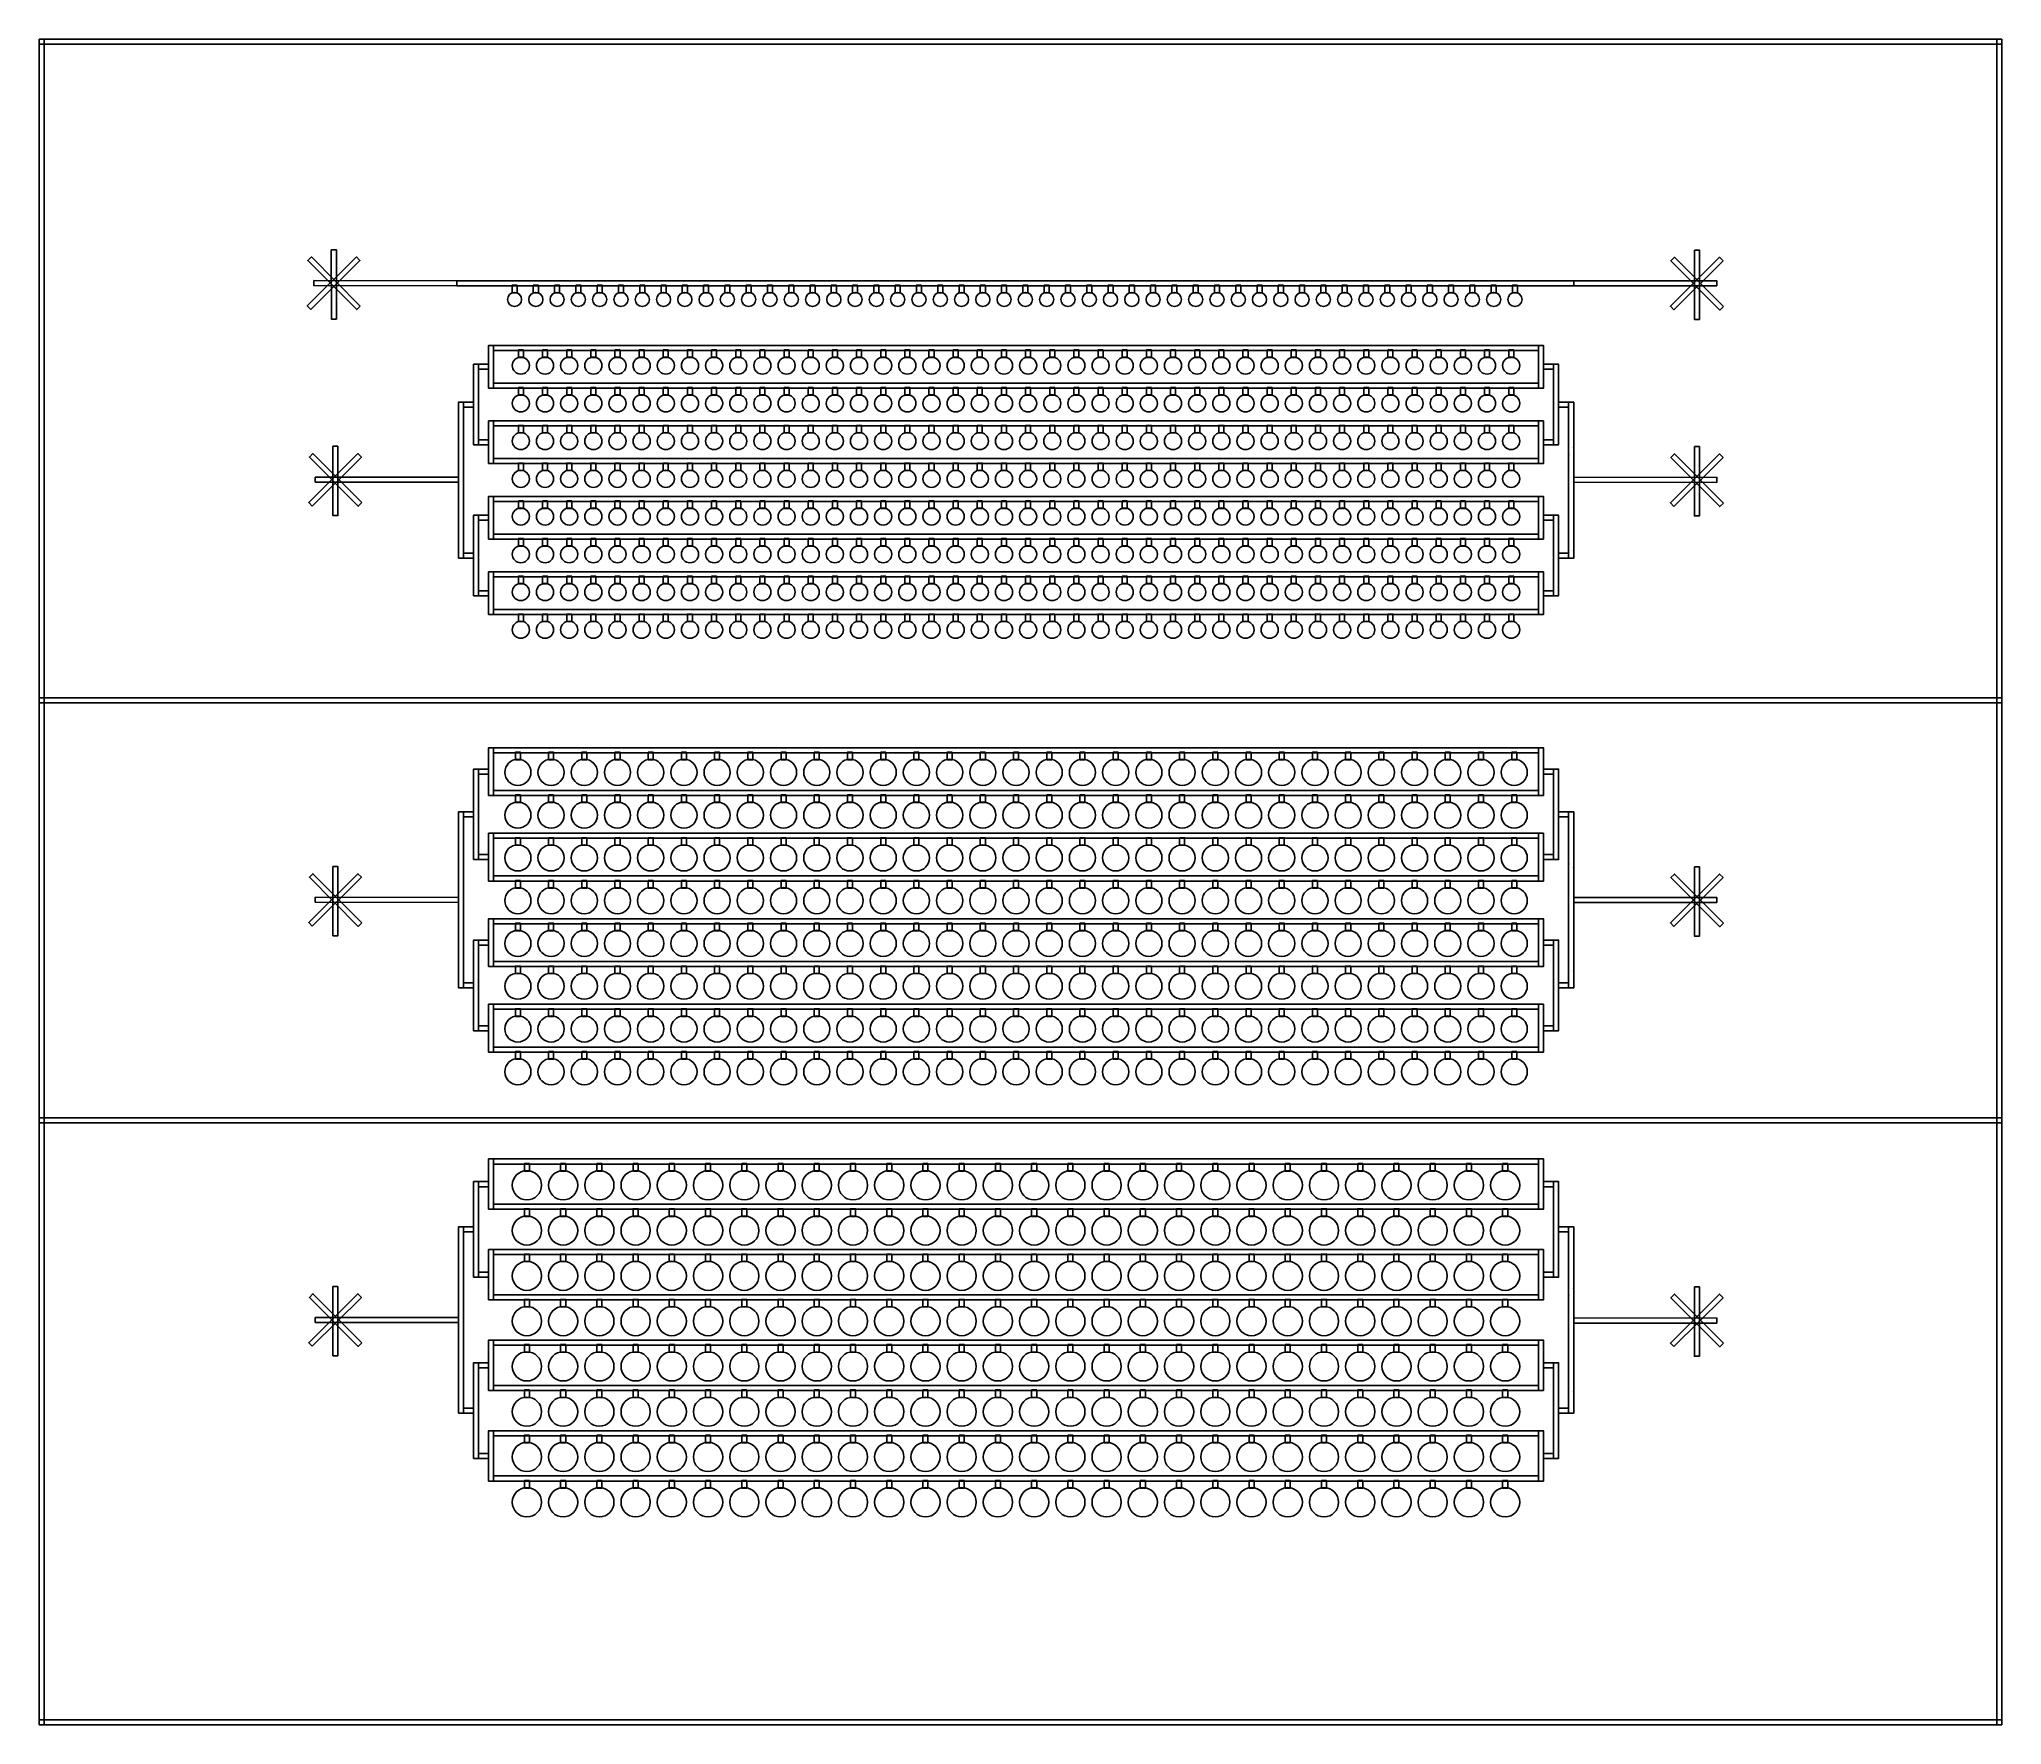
# Model space of a CAD drawing. Extents: x -16613 to 22387, y -30602 to 2898.
import ezdxf

# ---------------------------------------------------------------- set-up
doc = ezdxf.new("R2010")
doc.units = 0
doc.header["$MEASUREMENT"] = 0
for name, color, linetype in [('FLOW', 2, 'Continuous'), ('FLOW (CHANNELS)', 150, 'Continuous'), ('FLOW (CHANNELS-OUTLET)', 6, 'Continuous'), ('MISC', 1, 'Continuous')]:
    doc.layers.add(name, color=color, linetype=linetype)

# ---------------------------------------------------------------- blocks, each defined once
blk = doc.blocks.new('*U9')
at = {"layer": 'FLOW', "linetype": 'Continuous'}
for p, q in [((-50, 212), (-50, 62)), ((-50, 62), (50, 62))]:
    blk.add_line(p, q, dxfattribs=at)
blk.add_lwpolyline([(50, 62), (-50, 62), (-50, 212), (50, 212)], close=True, dxfattribs=at)
blk.add_circle((0, -71), 141, dxfattribs=at)
blk = doc.blocks.new('*U10')
at = {"layer": 'FLOW', "color": 0, "linetype": 'ByBlock', "lineweight": -2, "transparency": 16777216}
for p in [(0, 0), (423, 0), (846, 0), (1269, 0), (1692, 0), (2115, 0), (2538, 0), (2961, 0), (3384, 0), (3807, 0), (4230, 0), (4653, 0), (5076, 0), (5499, 0), (5922, 0), (6345, 0), (6768, 0), (7191, 0), (7614, 0), (8037, 0), (8460, 0), (8883, 0), (9306, 0), (9729, 0), (10152, 0), (10575, 0), (10998, 0), (11421, 0), (11844, 0), (12267, 0), (12690, 0), (13113, 0), (13536, 0), (13959, 0), (14382, 0), (14805, 0), (15228, 0), (15651, 0), (16074, 0), (16497, 0), (16920, 0), (17343, 0), (17766, 0), (18189, 0), (18612, 0), (19035, 0), (19458, 0), (19881, 0)]:
    blk.add_blockref('*U9', p, dxfattribs=at)
blk = doc.blocks.new('*U48')
at = {"layer": 'FLOW', "linetype": 'Continuous'}
for p, q in [((-50, 241), (-50, 91)), ((-50, 91), (50, 91))]:
    blk.add_line(p, q, dxfattribs=at)
blk.add_lwpolyline([(50, 91), (-50, 91), (-50, 241), (50, 241)], close=True, dxfattribs=at)
blk.add_circle((0, -71), 170, dxfattribs=at)
blk = doc.blocks.new('*U49')
at = {"layer": 'FLOW', "color": 0, "linetype": 'ByBlock', "lineweight": -2, "transparency": 16777216}
for p in [(0, 5250), (480, 5250), (960, 5250), (1440, 5250), (1920, 5250), (2400, 5250), (2880, 5250), (3360, 5250), (3840, 5250), (4320, 5250), (4800, 5250), (5280, 5250), (5760, 5250), (6240, 5250), (6720, 5250), (7200, 5250), (7680, 5250), (8160, 5250), (8640, 5250), (9120, 5250), (9600, 5250), (10080, 5250), (10560, 5250), (11040, 5250), (11520, 5250), (12000, 5250), (12480, 5250), (12960, 5250), (13440, 5250), (13920, 5250), (14400, 5250), (14880, 5250), (15360, 5250), (15840, 5250), (16320, 5250), (16800, 5250), (17280, 5250), (17760, 5250), (18240, 5250), (18720, 5250), (19200, 5250), (19680, 5250), (0, 4500), (480, 4500), (960, 4500), (1440, 4500), (1920, 4500), (2400, 4500), (2880, 4500), (3360, 4500), (3840, 4500), (4320, 4500), (4800, 4500), (5280, 4500), (5760, 4500), (6240, 4500), (6720, 4500), (7200, 4500), (7680, 4500), (8160, 4500), (8640, 4500), (9120, 4500), (9600, 4500), (10080, 4500), (10560, 4500), (11040, 4500), (11520, 4500), (12000, 4500), (12480, 4500), (12960, 4500), (13440, 4500), (13920, 4500), (14400, 4500), (14880, 4500), (15360, 4500), (15840, 4500), (16320, 4500), (16800, 4500), (17280, 4500), (17760, 4500), (18240, 4500), (18720, 4500), (19200, 4500), (19680, 4500), (0, 3750), (480, 3750), (960, 3750), (1440, 3750), (1920, 3750), (2400, 3750), (2880, 3750), (3360, 3750), (3840, 3750), (4320, 3750), (4800, 3750), (5280, 3750), (5760, 3750), (6240, 3750), (6720, 3750), (7200, 3750), (7680, 3750), (8160, 3750), (8640, 3750), (9120, 3750), (9600, 3750), (10080, 3750), (10560, 3750), (11040, 3750), (11520, 3750), (12000, 3750), (12480, 3750), (12960, 3750), (13440, 3750), (13920, 3750), (14400, 3750), (14880, 3750), (15360, 3750), (15840, 3750), (16320, 3750), (16800, 3750), (17280, 3750), (17760, 3750), (18240, 3750), (18720, 3750), (19200, 3750), (19680, 3750), (0, 3000), (480, 3000), (960, 3000), (1440, 3000), (1920, 3000), (2400, 3000), (2880, 3000), (3360, 3000), (3840, 3000), (4320, 3000), (4800, 3000), (5280, 3000), (5760, 3000), (6240, 3000), (6720, 3000), (7200, 3000), (7680, 3000), (8160, 3000), (8640, 3000), (9120, 3000), (9600, 3000), (10080, 3000), (10560, 3000), (11040, 3000), (11520, 3000), (12000, 3000), (12480, 3000), (12960, 3000), (13440, 3000), (13920, 3000), (14400, 3000), (14880, 3000), (15360, 3000), (15840, 3000), (16320, 3000), (16800, 3000), (17280, 3000), (17760, 3000), (18240, 3000), (18720, 3000), (19200, 3000), (19680, 3000), (0, 2250), (480, 2250), (960, 2250), (1440, 2250), (1920, 2250), (2400, 2250), (2880, 2250), (3360, 2250), (3840, 2250), (4320, 2250), (4800, 2250), (5280, 2250), (5760, 2250), (6240, 2250), (6720, 2250), (7200, 2250), (7680, 2250), (8160, 2250), (8640, 2250), (9120, 2250), (9600, 2250), (10080, 2250), (10560, 2250), (11040, 2250), (11520, 2250), (12000, 2250), (12480, 2250), (12960, 2250), (13440, 2250), (13920, 2250), (14400, 2250), (14880, 2250), (15360, 2250), (15840, 2250), (16320, 2250), (16800, 2250), (17280, 2250), (17760, 2250), (18240, 2250), (18720, 2250), (19200, 2250), (19680, 2250), (0, 1500), (480, 1500), (960, 1500), (1440, 1500), (1920, 1500), (2400, 1500), (2880, 1500), (3360, 1500), (3840, 1500), (4320, 1500), (4800, 1500), (5280, 1500), (5760, 1500), (6240, 1500), (6720, 1500), (7200, 1500), (7680, 1500), (8160, 1500), (8640, 1500), (9120, 1500), (9600, 1500), (10080, 1500), (10560, 1500), (11040, 1500), (11520, 1500), (12000, 1500), (12480, 1500), (12960, 1500), (13440, 1500), (13920, 1500), (14400, 1500), (14880, 1500), (15360, 1500), (15840, 1500), (16320, 1500), (16800, 1500), (17280, 1500), (17760, 1500), (18240, 1500), (18720, 1500), (19200, 1500), (19680, 1500), (0, 750), (480, 750), (960, 750), (1440, 750), (1920, 750), (2400, 750), (2880, 750), (3360, 750), (3840, 750), (4320, 750), (4800, 750), (5280, 750), (5760, 750), (6240, 750), (6720, 750), (7200, 750), (7680, 750), (8160, 750), (8640, 750), (9120, 750), (9600, 750), (10080, 750), (10560, 750), (11040, 750), (11520, 750), (12000, 750), (12480, 750), (12960, 750), (13440, 750), (13920, 750), (14400, 750), (14880, 750), (15360, 750), (15840, 750), (16320, 750), (16800, 750), (17280, 750), (17760, 750), (18240, 750), (18720, 750), (19200, 750), (19680, 750), (0, 0), (480, 0), (960, 0), (1440, 0), (1920, 0), (2400, 0), (2880, 0), (3360, 0), (3840, 0), (4320, 0), (4800, 0), (5280, 0), (5760, 0), (6240, 0), (6720, 0), (7200, 0), (7680, 0), (8160, 0), (8640, 0), (9120, 0), (9600, 0), (10080, 0), (10560, 0), (11040, 0), (11520, 0), (12000, 0), (12480, 0), (12960, 0), (13440, 0), (13920, 0), (14400, 0), (14880, 0), (15360, 0), (15840, 0), (16320, 0), (16800, 0), (17280, 0), (17760, 0), (18240, 0), (18720, 0), (19200, 0), (19680, 0)]:
    blk.add_blockref('*U48', p, dxfattribs=at)
blk = doc.blocks.new('*U50')
at = {"layer": 'FLOW', "linetype": 'Continuous'}
for p, q in [((-50, 330), (-50, 180)), ((-50, 180), (50, 180))]:
    blk.add_line(p, q, dxfattribs=at)
blk.add_lwpolyline([(50, 180), (-50, 180), (-50, 330), (50, 330)], close=True, dxfattribs=at)
blk.add_circle((0, -70), 260, dxfattribs=at)
blk = doc.blocks.new('*U51')
at = {"layer": 'FLOW', "color": 0, "linetype": 'ByBlock', "lineweight": -2, "transparency": 16777216}
for p in [(0, 5950), (660, 5950), (1320, 5950), (1980, 5950), (2640, 5950), (3300, 5950), (3960, 5950), (4620, 5950), (5280, 5950), (5940, 5950), (6600, 5950), (7260, 5950), (7920, 5950), (8580, 5950), (9240, 5950), (9900, 5950), (10560, 5950), (11220, 5950), (11880, 5950), (12540, 5950), (13200, 5950), (13860, 5950), (14520, 5950), (15180, 5950), (15840, 5950), (16500, 5950), (17160, 5950), (17820, 5950), (18480, 5950), (19140, 5950), (19800, 5950), (0, 5100), (660, 5100), (1320, 5100), (1980, 5100), (2640, 5100), (3300, 5100), (3960, 5100), (4620, 5100), (5280, 5100), (5940, 5100), (6600, 5100), (7260, 5100), (7920, 5100), (8580, 5100), (9240, 5100), (9900, 5100), (10560, 5100), (11220, 5100), (11880, 5100), (12540, 5100), (13200, 5100), (13860, 5100), (14520, 5100), (15180, 5100), (15840, 5100), (16500, 5100), (17160, 5100), (17820, 5100), (18480, 5100), (19140, 5100), (19800, 5100), (0, 4250), (660, 4250), (1320, 4250), (1980, 4250), (2640, 4250), (3300, 4250), (3960, 4250), (4620, 4250), (5280, 4250), (5940, 4250), (6600, 4250), (7260, 4250), (7920, 4250), (8580, 4250), (9240, 4250), (9900, 4250), (10560, 4250), (11220, 4250), (11880, 4250), (12540, 4250), (13200, 4250), (13860, 4250), (14520, 4250), (15180, 4250), (15840, 4250), (16500, 4250), (17160, 4250), (17820, 4250), (18480, 4250), (19140, 4250), (19800, 4250), (0, 3400), (660, 3400), (1320, 3400), (1980, 3400), (2640, 3400), (3300, 3400), (3960, 3400), (4620, 3400), (5280, 3400), (5940, 3400), (6600, 3400), (7260, 3400), (7920, 3400), (8580, 3400), (9240, 3400), (9900, 3400), (10560, 3400), (11220, 3400), (11880, 3400), (12540, 3400), (13200, 3400), (13860, 3400), (14520, 3400), (15180, 3400), (15840, 3400), (16500, 3400), (17160, 3400), (17820, 3400), (18480, 3400), (19140, 3400), (19800, 3400), (0, 2550), (660, 2550), (1320, 2550), (1980, 2550), (2640, 2550), (3300, 2550), (3960, 2550), (4620, 2550), (5280, 2550), (5940, 2550), (6600, 2550), (7260, 2550), (7920, 2550), (8580, 2550), (9240, 2550), (9900, 2550), (10560, 2550), (11220, 2550), (11880, 2550), (12540, 2550), (13200, 2550), (13860, 2550), (14520, 2550), (15180, 2550), (15840, 2550), (16500, 2550), (17160, 2550), (17820, 2550), (18480, 2550), (19140, 2550), (19800, 2550), (0, 1700), (660, 1700), (1320, 1700), (1980, 1700), (2640, 1700), (3300, 1700), (3960, 1700), (4620, 1700), (5280, 1700), (5940, 1700), (6600, 1700), (7260, 1700), (7920, 1700), (8580, 1700), (9240, 1700), (9900, 1700), (10560, 1700), (11220, 1700), (11880, 1700), (12540, 1700), (13200, 1700), (13860, 1700), (14520, 1700), (15180, 1700), (15840, 1700), (16500, 1700), (17160, 1700), (17820, 1700), (18480, 1700), (19140, 1700), (19800, 1700), (0, 850), (660, 850), (1320, 850), (1980, 850), (2640, 850), (3300, 850), (3960, 850), (4620, 850), (5280, 850), (5940, 850), (6600, 850), (7260, 850), (7920, 850), (8580, 850), (9240, 850), (9900, 850), (10560, 850), (11220, 850), (11880, 850), (12540, 850), (13200, 850), (13860, 850), (14520, 850), (15180, 850), (15840, 850), (16500, 850), (17160, 850), (17820, 850), (18480, 850), (19140, 850), (19800, 850), (0, 0), (660, 0), (1320, 0), (1980, 0), (2640, 0), (3300, 0), (3960, 0), (4620, 0), (5280, 0), (5940, 0), (6600, 0), (7260, 0), (7920, 0), (8580, 0), (9240, 0), (9900, 0), (10560, 0), (11220, 0), (11880, 0), (12540, 0), (13200, 0), (13860, 0), (14520, 0), (15180, 0), (15840, 0), (16500, 0), (17160, 0), (17820, 0), (18480, 0), (19140, 0), (19800, 0)]:
    blk.add_blockref('*U50', p, dxfattribs=at)
blk = doc.blocks.new('*U54')
at = {"layer": 'FLOW', "linetype": 'Continuous'}
for p, q in [((-50, 361), (-50, 211)), ((-50, 211), (50, 211))]:
    blk.add_line(p, q, dxfattribs=at)
blk.add_lwpolyline([(50, 211), (-50, 211), (-50, 361), (50, 361)], close=True, dxfattribs=at)
blk.add_circle((0, -71), 290, dxfattribs=at)
blk = doc.blocks.new('*U55')
at = {"layer": 'FLOW', "color": 0, "linetype": 'ByBlock', "lineweight": -2, "transparency": 16777216}
for p in [(0, 6300), (720, 6300), (1440, 6300), (2160, 6300), (2880, 6300), (3600, 6300), (4320, 6300), (5040, 6300), (5760, 6300), (6480, 6300), (7200, 6300), (7920, 6300), (8640, 6300), (9360, 6300), (10080, 6300), (10800, 6300), (11520, 6300), (12240, 6300), (12960, 6300), (13680, 6300), (14400, 6300), (15120, 6300), (15840, 6300), (16560, 6300), (17280, 6300), (18000, 6300), (18720, 6300), (19440, 6300), (0, 5400), (720, 5400), (1440, 5400), (2160, 5400), (2880, 5400), (3600, 5400), (4320, 5400), (5040, 5400), (5760, 5400), (6480, 5400), (7200, 5400), (7920, 5400), (8640, 5400), (9360, 5400), (10080, 5400), (10800, 5400), (11520, 5400), (12240, 5400), (12960, 5400), (13680, 5400), (14400, 5400), (15120, 5400), (15840, 5400), (16560, 5400), (17280, 5400), (18000, 5400), (18720, 5400), (19440, 5400), (0, 4500), (720, 4500), (1440, 4500), (2160, 4500), (2880, 4500), (3600, 4500), (4320, 4500), (5040, 4500), (5760, 4500), (6480, 4500), (7200, 4500), (7920, 4500), (8640, 4500), (9360, 4500), (10080, 4500), (10800, 4500), (11520, 4500), (12240, 4500), (12960, 4500), (13680, 4500), (14400, 4500), (15120, 4500), (15840, 4500), (16560, 4500), (17280, 4500), (18000, 4500), (18720, 4500), (19440, 4500), (0, 3600), (720, 3600), (1440, 3600), (2160, 3600), (2880, 3600), (3600, 3600), (4320, 3600), (5040, 3600), (5760, 3600), (6480, 3600), (7200, 3600), (7920, 3600), (8640, 3600), (9360, 3600), (10080, 3600), (10800, 3600), (11520, 3600), (12240, 3600), (12960, 3600), (13680, 3600), (14400, 3600), (15120, 3600), (15840, 3600), (16560, 3600), (17280, 3600), (18000, 3600), (18720, 3600), (19440, 3600), (0, 2700), (720, 2700), (1440, 2700), (2160, 2700), (2880, 2700), (3600, 2700), (4320, 2700), (5040, 2700), (5760, 2700), (6480, 2700), (7200, 2700), (7920, 2700), (8640, 2700), (9360, 2700), (10080, 2700), (10800, 2700), (11520, 2700), (12240, 2700), (12960, 2700), (13680, 2700), (14400, 2700), (15120, 2700), (15840, 2700), (16560, 2700), (17280, 2700), (18000, 2700), (18720, 2700), (19440, 2700), (0, 1800), (720, 1800), (1440, 1800), (2160, 1800), (2880, 1800), (3600, 1800), (4320, 1800), (5040, 1800), (5760, 1800), (6480, 1800), (7200, 1800), (7920, 1800), (8640, 1800), (9360, 1800), (10080, 1800), (10800, 1800), (11520, 1800), (12240, 1800), (12960, 1800), (13680, 1800), (14400, 1800), (15120, 1800), (15840, 1800), (16560, 1800), (17280, 1800), (18000, 1800), (18720, 1800), (19440, 1800), (0, 900), (720, 900), (1440, 900), (2160, 900), (2880, 900), (3600, 900), (4320, 900), (5040, 900), (5760, 900), (6480, 900), (7200, 900), (7920, 900), (8640, 900), (9360, 900), (10080, 900), (10800, 900), (11520, 900), (12240, 900), (12960, 900), (13680, 900), (14400, 900), (15120, 900), (15840, 900), (16560, 900), (17280, 900), (18000, 900), (18720, 900), (19440, 900), (0, 0), (720, 0), (1440, 0), (2160, 0), (2880, 0), (3600, 0), (4320, 0), (5040, 0), (5760, 0), (6480, 0), (7200, 0), (7920, 0), (8640, 0), (9360, 0), (10080, 0), (10800, 0), (11520, 0), (12240, 0), (12960, 0), (13680, 0), (14400, 0), (15120, 0), (15840, 0), (16560, 0), (17280, 0), (18000, 0), (18720, 0), (19440, 0)]:
    blk.add_blockref('*U54', p, dxfattribs=at)

msp = doc.modelspace()

# ---------------------------------------------------------------- linework, layer by layer
at = {"layer": 'FLOW (CHANNELS)', "linetype": 'Continuous'}
for p, q in [((-7583, -3187), (-7583, -3287)), ((-7583, -3287), (-7583, -3287)), ((-7583, -11182), (-7583, -11282)), ((-7583, -11282), (-7583, -11282))]:
    msp.add_line(p, q, dxfattribs=at)
for points in [[(-11216, -2472), (-10240, -1500), (-10311, -1429), (-11287, -2401), (-11216, -2472)], [(-10233, -2405), (-11205, -1429), (-11276, -1500), (-10304, -2476), (-10233, -2405)], [(-10809, -1285), (-10808, -2662), (-10708, -2662), (-10709, -1285), (-10809, -1285)], [(-7683, -4037), (-7583, -4037), (-7583, -3187), (-7683, -3187), (-7683, -4037)], [(13180, -4037), (13280, -4037), (13280, -3187), (13180, -3187), (13180, -4037)], [(-7983, -5162), (-7883, -5162), (-7883, -3562), (-7983, -3562), (-7983, -5162)], [(-7883, -3662), (-7683, -3662), (-7683, -3562), (-7883, -3562), (-7883, -3662)], [(13280, -3662), (13480, -3662), (13480, -3562), (13280, -3562), (13280, -3662)], [(13480, -5162), (13580, -5162), (13580, -3562), (13480, -3562), (13480, -5162)], [(-8283, -7417), (-8183, -7417), (-8183, -4317), (-8283, -4317), (-8283, -7417)], [(-8183, -4417), (-7983, -4417), (-7983, -4317), (-8183, -4317), (-8183, -4417)], [(13580, -4417), (13780, -4417), (13780, -4317), (13580, -4317), (13580, -4417)], [(13780, -7417), (13880, -7417), (13880, -4317), (13780, -4317), (13780, -7417)], [(-7883, -5162), (-7683, -5162), (-7683, -5062), (-7883, -5062), (-7883, -5162)], [(-7683, -5537), (-7583, -5537), (-7583, -4687), (-7683, -4687), (-7683, -5537)], [(13180, -5537), (13280, -5537), (13280, -4687), (13180, -4687), (13180, -5537)], [(13280, -5162), (13480, -5162), (13480, -5062), (13280, -5062), (13280, -5162)], [(-11187, -6379), (-10211, -5407), (-10282, -5336), (-11258, -6308), (-11187, -6379)], [(-10204, -6312), (-11176, -5336), (-11246, -5407), (-10275, -6383), (-10204, -6312)], [(-10780, -5192), (-10778, -6569), (-10678, -6569), (-10680, -5192), (-10780, -5192)], [(-7683, -7037), (-7583, -7037), (-7583, -6187), (-7683, -6187), (-7683, -7037)], [(13180, -7037), (13280, -7037), (13280, -6187), (13180, -6187), (13180, -7037)], [(-7983, -8162), (-7883, -8162), (-7883, -6562), (-7983, -6562), (-7983, -8162)], [(-7883, -6662), (-7683, -6662), (-7683, -6562), (-7883, -6562), (-7883, -6662)], [(13280, -6662), (13480, -6662), (13480, -6562), (13280, -6562), (13280, -6662)], [(13280, -6662), (13480, -6662), (13480, -6562), (13280, -6562), (13280, -6662)], [(13480, -8162), (13580, -8162), (13580, -6562), (13480, -6562), (13480, -8162)], [(-8183, -7417), (-7983, -7417), (-7983, -7317), (-8183, -7317), (-8183, -7417)], [(13580, -7417), (13780, -7417), (13780, -7317), (13580, -7317), (13580, -7417)], [(-7683, -8537), (-7583, -8537), (-7583, -7687), (-7683, -7687), (-7683, -8537)], [(13180, -8537), (13280, -8537), (13280, -7687), (13180, -7687), (13180, -8537)], [(-7883, -8162), (-7683, -8162), (-7683, -8062), (-7883, -8062), (-7883, -8162)], [(13280, -8162), (13480, -8162), (13480, -8062), (13280, -8062), (13280, -8162)], [(-7683, -12132), (-7583, -12132), (-7583, -11182), (-7683, -11182), (-7683, -12132)], [(13180, -12132), (13280, -12132), (13280, -11182), (13180, -11182), (13180, -12132)], [(-7983, -13407), (-7883, -13407), (-7883, -11607), (-7983, -11607), (-7983, -13407)], [(-7883, -11707), (-7683, -11707), (-7683, -11607), (-7883, -11607), (-7883, -11707)], [(13280, -11707), (13480, -11707), (13480, -11607), (13280, -11607), (13280, -11707)], [(13480, -13407), (13580, -13407), (13580, -11607), (13480, -11607), (13480, -13407)], [(-8283, -15957), (-8183, -15957), (-8183, -12457), (-8283, -12457), (-8283, -15957)], [(-8183, -12557), (-7983, -12557), (-7983, -12457), (-8183, -12457), (-8183, -12557)], [(13580, -12557), (13780, -12557), (13780, -12457), (13580, -12457), (13580, -12557)], [(13780, -15957), (13880, -15957), (13880, -12457), (13780, -12457), (13780, -15957)], [(-7683, -13832), (-7583, -13832), (-7583, -12882), (-7683, -12882), (-7683, -13832)], [(13180, -13832), (13280, -13832), (13280, -12882), (13180, -12882), (13180, -13832)], [(-10780, -13542), (-10778, -14919), (-10678, -14919), (-10680, -13542), (-10780, -13542)], [(-7883, -13407), (-7683, -13407), (-7683, -13307), (-7883, -13307), (-7883, -13407)], [(13280, -13407), (13480, -13407), (13480, -13307), (13280, -13307), (13280, -13407)], [(-11187, -14729), (-10211, -13757), (-10282, -13686), (-11258, -14658), (-11187, -14729)], [(-10204, -14662), (-11176, -13686), (-11246, -13757), (-10275, -14733), (-10204, -14662)], [(-7683, -15532), (-7583, -15532), (-7583, -14582), (-7683, -14582), (-7683, -15532)], [(13180, -15532), (13280, -15532), (13280, -14582), (13180, -14582), (13180, -15532)], [(-7983, -16807), (-7883, -16807), (-7883, -15007), (-7983, -15007), (-7983, -16807)], [(-7883, -15107), (-7683, -15107), (-7683, -15007), (-7883, -15007), (-7883, -15107)], [(13280, -15107), (13480, -15107), (13480, -15007), (13280, -15007), (13280, -15107)], [(13480, -16807), (13580, -16807), (13580, -15007), (13480, -15007), (13480, -16807)], [(-8183, -15957), (-7983, -15957), (-7983, -15857), (-8183, -15857), (-8183, -15957)], [(13580, -15957), (13780, -15957), (13780, -15857), (13580, -15857), (13580, -15957)], [(-7683, -17232), (-7583, -17232), (-7583, -16282), (-7683, -16282), (-7683, -17232)], [(13180, -17232), (13280, -17232), (13280, -16282), (13180, -16282), (13180, -17232)], [(-7883, -16807), (-7683, -16807), (-7683, -16707), (-7883, -16707), (-7883, -16807)], [(13280, -16807), (13480, -16807), (13480, -16707), (13280, -16707), (13280, -16807)], [(-7683, -20357), (-7583, -20357), (-7583, -19357), (-7683, -19357), (-7683, -20357)], [(13180, -20357), (13280, -20357), (13280, -19357), (13180, -19357), (13180, -20357)], [(-7983, -21707), (-7883, -21707), (-7883, -19807), (-7983, -19807), (-7983, -21707)], [(-7883, -19907), (-7683, -19907), (-7683, -19807), (-7883, -19807), (-7883, -19907)], [(13280, -19907), (13480, -19907), (13480, -19807), (13280, -19807), (13280, -19907)], [(13480, -21707), (13580, -21707), (13580, -19807), (13480, -19807), (13480, -21707)], [(-8283, -24407), (-8183, -24407), (-8183, -20707), (-8283, -20707), (-8283, -24407)], [(-8183, -20807), (-7983, -20807), (-7983, -20707), (-8183, -20707), (-8183, -20807)], [(13580, -20807), (13780, -20807), (13780, -20707), (13580, -20707), (13580, -20807)], [(13780, -24407), (13880, -24407), (13880, -20707), (13780, -20707), (13780, -24407)], [(-7683, -22157), (-7583, -22157), (-7583, -21157), (-7683, -21157), (-7683, -22157)], [(13180, -22157), (13280, -22157), (13280, -21157), (13180, -21157), (13180, -22157)], [(-7883, -21707), (-7683, -21707), (-7683, -21607), (-7883, -21607), (-7883, -21707)], [(13280, -21707), (13480, -21707), (13480, -21607), (13280, -21607), (13280, -21707)], [(-11187, -23079), (-10211, -22107), (-10282, -22036), (-11258, -23008), (-11187, -23079)], [(-10204, -23012), (-11176, -22036), (-11246, -22107), (-10275, -23083), (-10204, -23012)], [(-10780, -21892), (-10778, -23269), (-10678, -23269), (-10680, -21892), (-10780, -21892)], [(-7683, -23957), (-7583, -23957), (-7583, -22957), (-7683, -22957), (-7683, -23957)], [(13180, -23957), (13280, -23957), (13280, -22957), (13180, -22957), (13180, -23957)], [(-7983, -25307), (-7883, -25307), (-7883, -23407), (-7983, -23407), (-7983, -25307)], [(-7883, -23507), (-7683, -23507), (-7683, -23407), (-7883, -23407), (-7883, -23507)], [(13280, -23507), (13480, -23507), (13480, -23407), (13280, -23407), (13280, -23507)], [(13480, -25307), (13580, -25307), (13580, -23407), (13480, -23407), (13480, -25307)], [(-8183, -24407), (-7983, -24407), (-7983, -24307), (-8183, -24307), (-8183, -24407)], [(13580, -24407), (13780, -24407), (13780, -24307), (13580, -24307), (13580, -24407)], [(-7683, -25757), (-7583, -25757), (-7583, -24757), (-7683, -24757), (-7683, -25757)], [(13180, -25757), (13280, -25757), (13280, -24757), (13180, -24757), (13180, -25757)], [(-7883, -25307), (-7683, -25307), (-7683, -25207), (-7883, -25207), (-7883, -25307)], [(13280, -25307), (13480, -25307), (13480, -25207), (13280, -25207), (13280, -25307)]]:
    msp.add_lwpolyline(points, close=True, dxfattribs=at)
at = {"layer": 'FLOW (CHANNELS)'}
for points in [[(-11158, -1897), (-11158, -1997), (-8312, -2000), (-8312, -1901)], [(-8312, -1901), (13880, -1901), (13880, -2001), (-8312, -2001)], [(-7583, -3187), (13180, -3187), (13180, -3287), (-7583, -3287)], [(-7583, -3937), (13180, -3937), (13180, -4037), (-7583, -4037)], [(-7583, -4687), (13180, -4687), (13180, -4787), (-7583, -4787)], [(-7583, -5437), (13180, -5437), (13180, -5537), (-7583, -5537)], [(-11128, -5804), (-11128, -5904), (-8283, -5907), (-8283, -5807)], [(-7583, -6187), (13180, -6187), (13180, -6287), (-7583, -6287)], [(-7583, -6937), (13180, -6937), (13180, -7037), (-7583, -7037)], [(-7583, -7687), (13180, -7687), (13180, -7787), (-7583, -7787)], [(-7583, -8437), (13180, -8437), (13180, -8537), (-7583, -8537)], [(-7583, -11182), (13180, -11182), (13180, -11282), (-7583, -11282)], [(-7583, -12032), (13180, -12032), (13180, -12132), (-7583, -12132)], [(-7583, -12882), (13180, -12882), (13180, -12982), (-7583, -12982)], [(-7583, -13732), (13180, -13732), (13180, -13832), (-7583, -13832)], [(-11128, -14154), (-11128, -14254), (-8283, -14257), (-8283, -14157)], [(-7583, -14582), (13180, -14582), (13180, -14682), (-7583, -14682)], [(-7583, -15432), (13180, -15432), (13180, -15532), (-7583, -15532)], [(-7583, -16282), (13180, -16282), (13180, -16382), (-7583, -16382)], [(-7583, -17132), (13180, -17132), (13180, -17232), (-7583, -17232)], [(-7583, -19357), (13180, -19357), (13180, -19457), (-7583, -19457)], [(-7583, -20257), (13180, -20257), (13180, -20357), (-7583, -20357)], [(-7583, -21157), (13180, -21157), (13180, -21257), (-7583, -21257)], [(-7583, -22057), (13180, -22057), (13180, -22157), (-7583, -22157)], [(-11128, -22504), (-11128, -22604), (-8283, -22607), (-8283, -22507)], [(-7583, -22957), (13180, -22957), (13180, -23057), (-7583, -23057)], [(-7583, -23857), (13180, -23857), (13180, -23957), (-7583, -23957)], [(-7583, -24757), (13180, -24757), (13180, -24857), (-7583, -24857)], [(-7583, -25657), (13180, -25657), (13180, -25757), (-7583, -25757)]]:
    msp.add_lwpolyline(points, close=True, dxfattribs=at)
at = {"layer": 'FLOW (CHANNELS)', "linetype": 'Continuous'}
for centre in [(-10809, -2335), (-10709, -2335), (-10511, -2253), (-10482, -6160), (-10780, -6241), (-10680, -6241), (-10780, -14591), (-10680, -14591), (-10482, -14510), (-10780, -22941), (-10680, -22941), (-10482, -22860)]:
    msp.add_circle(centre, 0, dxfattribs=at)
at = {"layer": 'FLOW (CHANNELS)'}
for p in [(13780, -5363), (13880, -5215), (13880, -7269), (13780, -13494), (13880, -13565), (13880, -15619), (13780, -22063), (13880, -21925), (13880, -23979)]:
    msp.add_point(p, dxfattribs=at)
at = {"layer": 'FLOW (CHANNELS-OUTLET)', "linetype": 'Continuous'}
for points in [[(15872, -2479), (16848, -1507), (16777, -1436), (15801, -2408), (15872, -2479)], [(16855, -2412), (15883, -1436), (15812, -1507), (16784, -2483), (16855, -2412)], [(16279, -1292), (16280, -2669), (16380, -2669), (16379, -1292), (16279, -1292)], [(15872, -6386), (16848, -5414), (16777, -5343), (15801, -6315), (15872, -6386)], [(16855, -6319), (15883, -5343), (15812, -5414), (16784, -6390), (16855, -6319)], [(16279, -5199), (16280, -6576), (16380, -6576), (16379, -5199), (16279, -5199)], [(16279, -13549), (16280, -14926), (16380, -14926), (16379, -13549), (16279, -13549)], [(15872, -14736), (16848, -13764), (16777, -13693), (15801, -14665), (15872, -14736)], [(16855, -14669), (15883, -13693), (15812, -13764), (16784, -14740), (16855, -14669)], [(15872, -23086), (16848, -22114), (16777, -22043), (15801, -23015), (15872, -23086)], [(16855, -23019), (15883, -22043), (15812, -22114), (16784, -23090), (16855, -23019)], [(16279, -21899), (16280, -23276), (16380, -23276), (16379, -21899), (16279, -21899)]]:
    msp.add_lwpolyline(points, close=True, dxfattribs=at)
at = {"layer": 'FLOW (CHANNELS-OUTLET)'}
for points in [[(16725, -2004), (16725, -1904), (13880, -1901), (13880, -2000)], [(16725, -5911), (16725, -5811), (13880, -5807), (13880, -5907)], [(16725, -14261), (16725, -14161), (13880, -14157), (13880, -14257)], [(16725, -22620), (16725, -22520), (13880, -22517), (13880, -22617)]]:
    msp.add_lwpolyline(points, close=True, dxfattribs=at)
at = {"layer": 'FLOW (CHANNELS-OUTLET)', "linetype": 'Continuous'}
for centre in [(16576, -2260), (16279, -2342), (16379, -2342), (16576, -6167), (16279, -6248), (16379, -6248), (16279, -14598), (16379, -14598), (16576, -14517), (16279, -22948), (16379, -22948), (16576, -22867)]:
    msp.add_circle(centre, 0, dxfattribs=at)
at = {"layer": 'MISC'}
for points in [[(-16613, -30602), (-16513, -30602), (-16513, 2898), (-16613, 2898)], [(-16613, 2798), (22387, 2798), (22387, 2898), (-16613, 2898)], [(22287, -30602), (22387, -30602), (22387, 2898), (22287, 2898)], [(-16613, -10288), (22387, -10288), (22387, -10188), (-16613, -10188)], [(-16613, -18638), (22387, -18638), (22387, -18538), (-16613, -18538)], [(-16613, -30602), (22387, -30602), (22387, -30502), (-16613, -30502)]]:
    msp.add_lwpolyline(points, close=True, dxfattribs=at)

# ---------------------------------------------------------------- block references
at = {"layer": 'FLOW'}
for name, p in [('*U10', (-7168, -2202)), ('*U49', (-7042, -8767)), ('*U51', (-7102, -17552)), ('*U55', (-6922, -26108))]:
    msp.add_blockref(name, p, dxfattribs=at)

doc.saveas('drawing.dxf')
